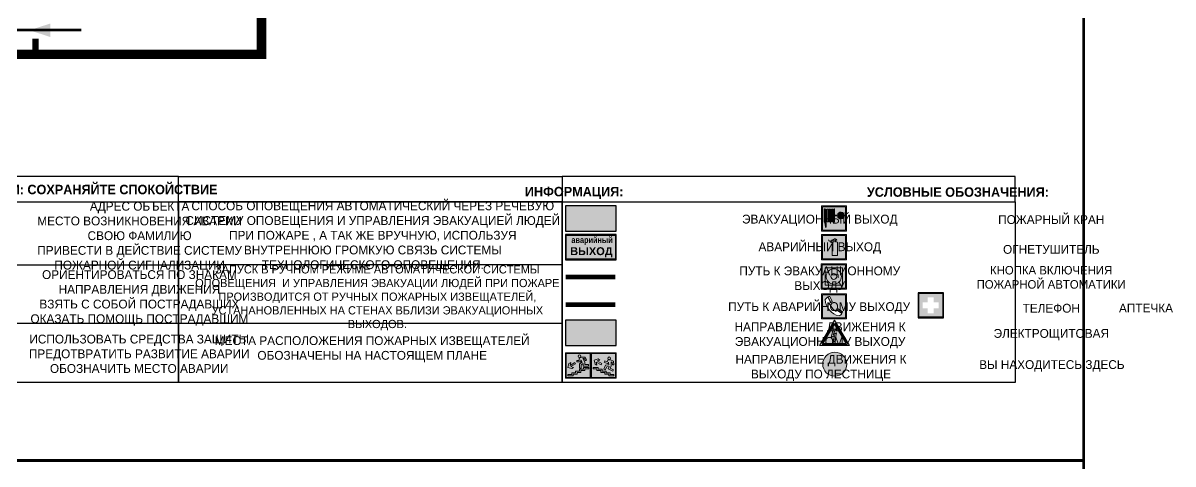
# Model space of a CAD drawing. Header units: millimetres. Extents: x 13810 to 67229, y 12374 to 21950.
# Drawn here: x 27882.8 to 28247.7, y 20267.8 to 20407.7 of the extents above; entities that cross this region are included whole.
import ezdxf

# ---------------------------------------------------------------- set-up
doc = ezdxf.new("R2010")
doc.units = ezdxf.units.MM
doc.linetypes.add('GOST2.303 4', pattern=[7, 5, -2, 0])
doc.layers.add('План_Штампы', color=7, linetype='Continuous')
doc.styles.add('обычный', font='arial.ttf')

# ---------------------------------------------------------------- blocks, each defined once
blk = doc.blocks.new('A$C3E6D3DDE')
at = {"lineweight": 5}
h = blk.add_hatch(color=40, dxfattribs=at)
h.paths.add_polyline_path([(24.1, 1.45), (16.46, -11.35), (31.74, -11.35)])
h.paths.add_polyline_path([(24.09, -0.46), (30.03, -10.41), (18.14, -10.41)], flags=16)
h.paths.add_polyline_path([(24.54, -3.08), (23.41, -6.02), (25.13, -5.01), (24.33, -8.5), (24.82, -8.27), (23.79, -9.86), (23.4, -8.04), (23.8, -8.43), (24.04, -6.29), (22.39, -7.25), (23.44, -3.08)], flags=0)
h = blk.add_hatch(color=256, dxfattribs=at)
h.paths.add_polyline_path([(24.37, 0.03, 0.567511), (23.82, 0.03), (17.59, -10.4, 0.582454), (17.86, -10.88), (30.32, -10.88, 0.582149), (30.6, -10.4)])
h.paths.add_polyline_path([(24.09, -0.46), (18.14, -10.41), (30.03, -10.41)], flags=16)
h.paths.add_polyline_path([(24.54, -3.08), (23.41, -6.02), (25.13, -5.01), (24.33, -8.5), (24.82, -8.27), (23.79, -9.86), (23.4, -8.04), (23.8, -8.43), (24.04, -6.29), (22.39, -7.25), (23.44, -3.08)], flags=0)
h = blk.add_hatch(color=40, dxfattribs=at)
h.paths.add_polyline_path([(24.09, -0.46), (18.14, -10.41), (30.03, -10.41)])
h.paths.add_polyline_path([(24.82, -8.27), (23.79, -9.86), (23.4, -8.04), (23.8, -8.43), (24.04, -6.29), (22.39, -7.25), (23.44, -3.08), (24.54, -3.08), (23.41, -6.02), (25.13, -5.01), (24.33, -8.5)], flags=16)
at = {"color": 40, "lineweight": 5}
for p, q in [((16.46, -11.35), (24.1, 1.45)), ((24.1, 1.45), (31.74, -11.35))]:
    blk.add_line(p, q, dxfattribs=at)
at = {"lineweight": 5}
for p, q in [((17.59, -10.4), (23.82, 0.03)), ((24.37, 0.03), (30.6, -10.4)), ((18.14, -10.41), (24.09, -0.46)), ((23.44, -3.08), (22.39, -7.25)), ((23.41, -6.02), (24.54, -3.08)), ((25.13, -5.01), (23.41, -6.02)), ((24.54, -3.08), (23.44, -3.08)), ((24.09, -0.46), (30.03, -10.41)), ((24.33, -8.5), (25.13, -5.01)), ((17.86, -10.88), (30.32, -10.88)), ((18.14, -10.41), (30.03, -10.41)), ((22.39, -7.25), (24.04, -6.29)), ((23.8, -8.43), (23.4, -8.04)), ((23.4, -8.04), (23.79, -9.86)), ((23.79, -9.86), (24.82, -8.27)), ((24.04, -6.29), (23.8, -8.43)), ((24.82, -8.27), (24.33, -8.5))]:
    blk.add_line(p, q, dxfattribs=at)
at = {"color": 50, "lineweight": 5}
blk.add_line((31.74, -11.35), (16.46, -11.35), dxfattribs=at)
blk = doc.blocks.new('A$C41C009D9')
at = {"true_color": 0xffffff}
blk.add_hatch(color=7, dxfattribs=at).paths.add_polyline_path([(0, 8), (-16, 8), (-16, 0), (0, 0)])
h = blk.add_hatch(color=126)
h.dxf.hatch_style = 1
h.paths.add_polyline_path([(-15.8, 7.8), (-15.8, 0.2), (-0.2, 0.2), (-0.2, 7.8)])
at = {"color": 126}
for points in [[(-16, 0), (0, 0), (0, 8), (-16, 8)], [(-16, 0), (0, 0), (0, 8), (-16, 8)], [(-15.8, 7.8), (-0.2, 7.8), (-0.2, 0.2), (-15.8, 0.2)]]:
    blk.add_lwpolyline(points, close=True, dxfattribs=at)
at = {"color": 7, "true_color": 0xffffff, "insert": (-15.8, 7.3), "char_height": 2.5, "width": 15.5999, "attachment_point": 1, "style": 'обычный'}
blk.add_mtext('\\pi1.6133;{\\fArial|b1|i0|c204|p34;\\H0.8x;\\W0.8;аварийный\\H1.25x;\\W1;\\P\\pi1.2327;ВЫХОД}', dxfattribs=at)
blk = doc.blocks.new('A$C32E8229D')
at = {"true_color": 0xffffff}
blk.add_hatch(color=7, dxfattribs=at).paths.add_polyline_path([(0, 0), (0, -8), (16, -8), (16, 0)])
h = blk.add_hatch(color=126)
h.paths.add_polyline_path([(0.2, -0.2), (15.8, -0.2), (15.8, -7.8), (0.2, -7.8)])
h.paths.add_polyline_path([(13.49, -2.05), (12.08, -2.05), (11.37, -2.63, 0.162397), (11.29, -2.84), (11.29, -3.63), (10.35, -3.63), (10.35, -4.05), (11.68, -4.05), (11.68, -3.48), (12.26, -4.28), (11.29, -5.1), (11.29, -6.78), (11.85, -6.78), (11.85, -5.44), (12.8, -4.64), (12.8, -5.94), (14.46, -5.94), (14.46, -5.39), (13.45, -5.39), (13.45, -3.97), (12.46, -2.59), (13.15, -2.59), (13.69, -3.34), (14.18, -3)], flags=16)
h.paths.add_polyline_path([(10.74, -1.82, 1), (11.8, -1.82, 1)], flags=16)
h.paths.add_polyline_path([(9.39, -3.59), (5.99, -3.59), (6.56, -3.03), (5.91, -3.03), (5.1, -3.83), (5.91, -4.64), (6.56, -4.64), (5.99, -4.09), (9.39, -4.09)], flags=16)
h.paths.add_polyline_path([(4.29, -1.08), (1.72, -1.08), (1.72, -6.6), (4.29, -6.6)], flags=16)
at = {"color": 126}
blk.add_lwpolyline([(16, -8), (0, -8), (0, 0), (16, 0)], close=True, dxfattribs=at)
blk = doc.blocks.new('A$C54414219')
at = {"true_color": 0xffffff}
h = blk.add_hatch(color=7, dxfattribs=at)
h.paths.add_polyline_path([(2.39, -9.45), (2.39, -18.3), (11.23, -18.3), (11.23, -9.45)], flags=0)
h.paths.add_polyline_path([(10.71, -13.87, -1), (2.92, -13.87, -1)], flags=0)
h.paths.add_polyline_path([(8.3, -13.87, -1), (5.33, -13.87, -1)], flags=0)
h.paths.add_polyline_path([(0.41, -7.47), (0.41, -20.27), (13.21, -20.27), (13.21, -7.47)])
h.paths.add_polyline_path([(0.92, -19.77), (12.71, -19.77), (12.71, -7.98), (0.92, -7.98)], flags=16)
h.paths.add_polyline_path([(11.23, -9.45), (11.23, -18.3), (2.39, -18.3), (2.39, -9.45)], flags=0)
at = {"lineweight": 5}
h = blk.add_hatch(color=242, dxfattribs=at)
h.paths.add_polyline_path([(12.71, -7.98), (0.92, -7.98), (0.92, -19.77), (12.71, -19.77)])
h.paths.add_polyline_path([(11.23, -18.3), (2.39, -18.3), (2.39, -9.45), (11.23, -9.45)], flags=16)
h.paths.add_polyline_path([(10.71, -13.87, -1), (2.92, -13.87, -1)], flags=0)
h.paths.add_polyline_path([(8.3, -13.87, -1), (5.33, -13.87, -1)], flags=0)
at = {"true_color": 0xffffff}
h = blk.add_hatch(color=7, dxfattribs=at)
h.paths.add_polyline_path([(2.39, -9.45), (2.39, -18.3), (11.23, -18.3), (11.23, -9.45)])
h.paths.add_polyline_path([(10.71, -13.87, -1), (2.92, -13.87, -1)], flags=16)
h.paths.add_polyline_path([(8.3, -13.87, -1), (5.33, -13.87, -1)], flags=0)
at = {"lineweight": 5}
h = blk.add_hatch(color=242, dxfattribs=at)
h.paths.add_polyline_path([(2.92, -13.87, 1), (10.71, -13.87, 1)])
h.paths.add_polyline_path([(8.3, -13.87, -1), (5.33, -13.87, -1)], flags=16)
at = {"color": 242, "lineweight": 5}
for p, q in [((0.41, -20.27), (0.41, -7.47)), ((0.41, -7.47), (13.21, -7.47)), ((0.41, -7.47), (13.21, -7.47)), ((13.21, -20.27), (13.21, -7.47)), ((0.41, -20.27), (13.21, -20.27))]:
    blk.add_line(p, q, dxfattribs=at)
for points in [[(0.92, -7.98), (12.71, -7.98), (12.71, -19.77), (0.92, -19.77)], [(2.39, -9.45), (11.23, -9.45), (11.23, -18.3), (2.39, -18.3)]]:
    blk.add_lwpolyline(points, close=True, dxfattribs=at)
for radius in [3.89, 1.49]:
    blk.add_circle((6.81, -13.87), radius, dxfattribs=at)
blk = doc.blocks.new('A$C456E1F9C')
at = {"lineweight": 5}
h = blk.add_hatch(color=242, dxfattribs=at)
h.paths.add_polyline_path([(0.51, -1.47), (0.51, -13.26), (12.29, -13.26), (12.29, -1.47)])
h.paths.add_polyline_path([(5.42, -4.95, -0.254479), (4.78, -5.4), (3.52, -2.53, -0.209735), (4.23, -2.4)], flags=16)
h.paths.add_polyline_path([(8.53, -8.6), (10.87, -10.17), (10.54, -10.76), (8.03, -9.13, -0.192251)], flags=16)
h.paths.add_polyline_path([(4.61, -5.49, 0.005518), (3.87, -5.72, 0.128647), (7.49, -10.01, 0.00809), (7.83, -9.33), (10.47, -10.97, -0.16736), (8.99, -12.25, -0.327862), (1.95, -3.95, -0.166952), (3.36, -2.62)], flags=16)
at = {"color": 242, "lineweight": 5}
for p, q in [((0, -13.77), (0, -0.97)), ((12.8, -0.97), (0, -0.97)), ((4.61, -5.49), (3.36, -2.62)), ((3.52, -2.53), (4.78, -5.4)), ((4.23, -2.4), (5.42, -4.95)), ((12.8, -13.77), (12.8, -0.97)), ((7.83, -9.33), (10.47, -10.97)), ((8.03, -9.13), (10.54, -10.76)), ((10.81, -10.12), (8.53, -8.6)), ((10.54, -10.76), (10.8, -10.3)), ((10.8, -10.3), (10.81, -10.12)), ((0, -13.77), (12.8, -13.77))]:
    blk.add_line(p, q, dxfattribs=at)
blk.add_lwpolyline([(0.51, -1.47), (12.29, -1.47), (12.29, -13.26), (0.51, -13.26)], close=True, dxfattribs=at)
for centre, radius, start, end in [((4.59, -5.34), 2.99, 114.28453, 152.19739), ((11.12, -3.31), 9.19, 183.99153, 256.60086), ((4.02, -3.27), 0.891, 76.32839, 123.70924), ((14.98, -39.1), 35.17, 107.14873, 108.41345), ((13.86, -0.94), 11.08, 205.55365, 234.87622), ((4.68, -4.59), 0.824, 276.9621, 334.07228), ((-13.31, 0.8), 23.44, 332.54871, 334.40268), ((8.94, -9.5), 0.989, 114.40924, 157.93883), ((7.87, -9.46), 3, 291.92908, 329.9329)]:
    blk.add_arc(centre, radius, start, end, dxfattribs=at)
blk = doc.blocks.new('A$C18900ED3')
h = blk.add_hatch(color=126)
h.paths.add_polyline_path([(-0.18, -0.18), (-7.02, -0.18), (-7.02, -7.02), (-0.18, -7.02)])
h.paths.add_polyline_path([(-5.89, -4.46), (-5.89, -2.77), (-4.46, -2.77), (-4.46, -1.31), (-2.77, -1.31), (-2.77, -2.77), (-1.33, -2.77), (-1.33, -4.46), (-2.77, -4.46), (-2.77, -5.89), (-4.46, -5.89), (-4.46, -4.46)], flags=16)
at = {"color": 126}
for p, q in [((-7.2, 0), (-7.2, -7.2)), ((0, 0), (-7.2, 0)), ((0, -7.2), (0, 0)), ((-7.02, -7.02), (-7.02, -0.18)), ((-7.02, -0.18), (-0.18, -0.18)), ((-0.18, -0.18), (-0.18, -7.02)), ((-7.2, -7.2), (0, -7.2)), ((-0.18, -7.02), (-7.02, -7.02))]:
    blk.add_line(p, q, dxfattribs=at)
blk = doc.blocks.new('A$C7B4425F7')
at = {"true_color": 0xffffff}
blk.add_hatch(color=7, dxfattribs=at).paths.add_polyline_path([(0, 0), (-16, 0), (-16, -8), (0, -8)])
h = blk.add_hatch(color=126)
h.paths.add_polyline_path([(-0.2, -0.2), (-15.8, -0.2), (-15.8, -7.8), (-0.2, -7.8)])
h.paths.add_polyline_path([(-11.76, -2.03), (-11.76, -3.66), (-11.17, -3.66, -0.568275), (-11.17, -6.18), (-12.58, -6.18), (-12.58, -2.03)], flags=16)
h.paths.add_polyline_path([(-13.33, -4.12, -0.495768), (-13.59, -6.18), (-15.03, -6.18), (-15.03, -2.03), (-13.59, -2.03, -0.487973)], flags=16)
h.paths.add_polyline_path([(-10.25, -2.03), (-9.48, -2.03), (-9.48, -6.18), (-10.25, -6.18)], flags=16)
h.paths.add_polyline_path([(-13.84, -3.69), (-14.24, -3.69), (-14.24, -3.03), (-13.9, -3.03, -0.692621)], flags=0)
h.paths.add_polyline_path([(-9.15, -2.03), (-8.4, -2.03), (-8.04, -3.07), (-7.68, -2.03), (-6.93, -2.03), (-7.64, -4.1), (-6.93, -6.18), (-7.68, -6.18), (-8.04, -5.14), (-8.4, -6.18), (-9.15, -6.18), (-8.44, -4.1)], flags=16)
h.paths.add_polyline_path([(-11.76, -4.46), (-11.42, -4.46, -0.692621), (-11.36, -5.12), (-11.76, -5.12)], flags=0)
h.paths.add_polyline_path([(-13.9, -5.2), (-14.24, -5.2), (-14.24, -4.55), (-13.84, -4.55, -0.708038)], flags=0)
edge = h.paths.add_edge_path(flags=16)
edge.add_ellipse((-5.51, -4.08), major_axis=(0, 2.05), ratio=0.586184, start_angle=0, end_angle=360)
edge = h.paths.add_edge_path(flags=0)
edge.add_ellipse((-5.51, -4.08), major_axis=(0, 1.14), ratio=0.454828, start_angle=0, end_angle=360)
h.paths.add_polyline_path([(-4.13, -4.96, 0.377264), (-3.48, -4.52, 0.0555), (-3.16, -2.03), (-1.66, -2.03), (-1.66, -4.96), (-0.96, -4.96), (-0.96, -7.01), (-1.75, -7.01), (-1.75, -6.18), (-3.3, -6.18), (-3.3, -7.02), (-4.13, -7.02)], flags=16)
h.paths.add_polyline_path([(-2.73, -2.91), (-2.28, -2.91), (-2.28, -4.96), (-3.05, -4.96, 0.079136)], flags=0)
at = {"color": 126}
blk.add_lwpolyline([(-16, -8), (0, -8), (0, 0), (-16, 0)], close=True, dxfattribs=at)
blk = doc.blocks.new('A$C37112FD5')
at = {"true_color": 0xf5f5ff}
h = blk.add_hatch(color=7, dxfattribs=at)
h.dxf.hatch_style = 1
h.paths.add_polyline_path([(12.8, -7.4), (0, -7.4), (0, -20.2), (12.8, -20.2)])
h.paths.add_polyline_path([(12.29, -7.91), (12.29, -19.69), (0.51, -19.69), (0.51, -7.91)], flags=16)
h.paths.add_polyline_path([(4.98, -9.04, -0.42597), (5.17, -9.22), (5.17, -12.25), (5.17, -15.29, -0.432244), (4.98, -15.47), (4.83, -15.47, -0.42597), (4.64, -15.29), (4.64, -12.25), (4.64, -9.22, -0.432244), (4.83, -9.04)], flags=0)
h.paths.add_polyline_path([(4.28, -9.22), (4.28, -12.25), (4.28, -15.29, -0.432244), (4.09, -15.47), (3.94, -15.47, -0.42597), (3.75, -15.29), (3.75, -12.25), (3.75, -9.22, -0.432244), (3.94, -9.04), (4.09, -9.04, -0.42597)], flags=0)
h.paths.add_polyline_path([(5.72, -9.04), (5.87, -9.04, -0.42597), (6.06, -9.22), (6.06, -12.25), (6.06, -15.29, -0.432244), (5.87, -15.47), (5.72, -15.47, -0.42597), (5.53, -15.29), (5.53, -12.25), (5.53, -9.22, -0.432244)], flags=0)
h.paths.add_polyline_path([(6.42, -8.9), (6.5, -8.9, -0.42597), (6.69, -9.08), (6.69, -12.03), (8.21, -12.03, -15.824349), (8.21, -12.47), (6.69, -12.47), (6.69, -15.42, -0.432244), (6.5, -15.6), (6.42, -15.6)], flags=0)
h.paths.add_polyline_path([(3.39, -9.22), (3.39, -12.25), (3.39, -15.29, -0.432244), (3.2, -15.47), (3.05, -15.47, -0.42597), (2.85, -15.29), (2.85, -12.25), (2.85, -9.22, -0.432244), (3.05, -9.04), (3.2, -9.04, -0.42597)], flags=0)
h.paths.add_polyline_path([(2.5, -9.22), (2.5, -16.71), (1.96, -16.71), (1.96, -9.22, -0.432244), (2.15, -9.04), (2.31, -9.04, -0.42597)], flags=0)
h.paths.add_polyline_path([(1.61, -8.9), (1.61, -15.6), (1.57, -15.6, -0.42597), (1.37, -15.42), (1.37, -12.03), (1.37, -9.09, -0.432244), (1.57, -8.9)], flags=0)
h.paths.add_polyline_path([(9.76, -10.81), (9.76, -12.03), (8.49, -12.03, -0.336371)], flags=0)
h.paths.add_polyline_path([(8.49, -12.47), (9.76, -12.47), (9.76, -13.7, -0.336371)], flags=0)
h.paths.add_polyline_path([(10.11, -10.81, -0.336371), (11.38, -12.03), (10.11, -12.03)], flags=0)
h.paths.add_polyline_path([(10.11, -12.47), (11.38, -12.47, -0.336371), (10.11, -13.7)], flags=0)
h.paths.add_polyline_path([(2.5, -16.84), (2.5, -17.05), (1.97, -17.05), (1.97, -16.84)], flags=0)
h.paths.add_polyline_path([(2.5, -17.24, -0.033778), (2.24, -18.6, -0.033778), (1.97, -17.24)], flags=0)
h = blk.add_hatch(color=242)
h.dxf.hatch_style = 1
h.paths.add_polyline_path([(12.29, -7.91), (0.51, -7.91), (0.51, -19.69), (12.29, -19.69)])
h.paths.add_polyline_path([(6.42, -15.6), (6.42, -8.9), (6.5, -8.9, -0.42597), (6.69, -9.08), (6.69, -12.03), (8.21, -12.03, -15.824349), (8.21, -12.47), (6.69, -12.47), (6.69, -15.42, -0.432244), (6.5, -15.6)], flags=16)
h.paths.add_polyline_path([(5.87, -15.47), (5.72, -15.47, -0.42597), (5.53, -15.29), (5.53, -12.25), (5.53, -9.22, -0.432244), (5.72, -9.04), (5.87, -9.04, -0.42597), (6.06, -9.22), (6.06, -12.25), (6.06, -15.29, -0.432244)], flags=16)
h.paths.add_polyline_path([(4.98, -15.47), (4.83, -15.47, -0.42597), (4.64, -15.29), (4.64, -12.25), (4.64, -9.22, -0.432244), (4.83, -9.04), (4.98, -9.04, -0.42597), (5.17, -9.22), (5.17, -12.25), (5.17, -15.29, -0.432244)], flags=16)
h.paths.add_polyline_path([(4.09, -15.47), (3.94, -15.47, -0.42597), (3.75, -15.29), (3.75, -12.25), (3.75, -9.22, -0.432244), (3.94, -9.04), (4.09, -9.04, -0.42597), (4.28, -9.22), (4.28, -12.25), (4.28, -15.29, -0.432244)], flags=16)
h.paths.add_polyline_path([(3.2, -15.47), (3.05, -15.47, -0.42597), (2.85, -15.29), (2.85, -12.25), (2.85, -9.22, -0.432244), (3.05, -9.04), (3.2, -9.04, -0.42597), (3.39, -9.22), (3.39, -12.25), (3.39, -15.29, -0.432244)], flags=16)
h.paths.add_polyline_path([(2.5, -17.05), (1.97, -17.05), (1.97, -16.84), (2.5, -16.84)], flags=16)
h.paths.add_polyline_path([(2.5, -17.24, -0.033778), (2.24, -18.6, -0.033778), (1.97, -17.24)], flags=16)
h.paths.add_polyline_path([(2.5, -16.71), (1.96, -16.71), (1.96, -9.22, -0.432244), (2.15, -9.04), (2.31, -9.04, -0.42597), (2.5, -9.22)], flags=16)
h.paths.add_polyline_path([(1.61, -15.6), (1.57, -15.6, -0.42597), (1.37, -15.42), (1.37, -12.03), (1.37, -9.09, -0.432244), (1.57, -8.9), (1.61, -8.9)], flags=16)
h.paths.add_polyline_path([(8.49, -12.47), (9.76, -12.47), (9.76, -13.7, -0.336371)], flags=0)
h.paths.add_polyline_path([(10.11, -13.7), (10.11, -12.47), (11.38, -12.47, -0.336371)], flags=0)
h.paths.add_polyline_path([(8.49, -12.03, -0.336371), (9.76, -10.81), (9.76, -12.03)], flags=0)
h.paths.add_polyline_path([(10.11, -12.03), (10.11, -10.81, -0.336371), (11.38, -12.03)], flags=0)
h = blk.add_hatch(color=7, dxfattribs=at)
h.dxf.hatch_style = 1
h.paths.add_polyline_path([(1.61, -8.9), (1.57, -8.9, 0.432244), (1.37, -9.09), (1.37, -12.03), (1.37, -15.42, 0.42597), (1.57, -15.6), (1.61, -15.6)])
h.paths.add_polyline_path([(2.5, -9.22, 0.42597), (2.31, -9.04), (2.15, -9.04, 0.432244), (1.96, -9.22), (1.96, -16.71), (2.5, -16.71)])
h.paths.add_polyline_path([(2.5, -16.84), (1.97, -16.84), (1.97, -17.05), (2.5, -17.05)])
h.paths.add_polyline_path([(2.5, -17.24), (1.97, -17.24, 0.033778), (2.24, -18.6, 0.033778)])
h.paths.add_polyline_path([(3.39, -12.25), (3.39, -9.22, 0.42597), (3.2, -9.04), (3.05, -9.04, 0.432244), (2.85, -9.22), (2.85, -12.25), (2.85, -15.29, 0.42597), (3.05, -15.47), (3.2, -15.47, 0.432244), (3.39, -15.29)])
h.paths.add_polyline_path([(4.28, -12.25), (4.28, -9.22, 0.42597), (4.09, -9.04), (3.94, -9.04, 0.432244), (3.75, -9.22), (3.75, -12.25), (3.75, -15.29, 0.42597), (3.94, -15.47), (4.09, -15.47, 0.432244), (4.28, -15.29)])
h.paths.add_polyline_path([(5.17, -12.25), (5.17, -9.22, 0.42597), (4.98, -9.04), (4.83, -9.04, 0.432244), (4.64, -9.22), (4.64, -12.25), (4.64, -15.29, 0.42597), (4.83, -15.47), (4.98, -15.47, 0.432244), (5.17, -15.29)])
h.paths.add_polyline_path([(6.06, -12.25), (6.06, -9.22, 0.42597), (5.87, -9.04), (5.72, -9.04, 0.432244), (5.53, -9.22), (5.53, -12.25), (5.53, -15.29, 0.42597), (5.72, -15.47), (5.87, -15.47, 0.432244), (6.06, -15.29)])
h.paths.add_polyline_path([(6.69, -12.47), (8.21, -12.47, 15.824349), (8.21, -12.03), (6.69, -12.03), (6.69, -9.08, 0.42597), (6.5, -8.9), (6.42, -8.9), (6.42, -15.6), (6.5, -15.6, 0.432244), (6.69, -15.42)])
h.paths.add_polyline_path([(8.49, -12.47), (9.76, -12.47), (9.76, -13.7, -0.336371)], flags=16)
h.paths.add_polyline_path([(8.49, -12.03, -0.336371), (9.76, -10.81), (9.76, -12.03)], flags=16)
h.paths.add_polyline_path([(10.11, -12.47), (11.38, -12.47, -0.336371), (10.11, -13.7)], flags=16)
h.paths.add_polyline_path([(10.11, -12.03), (10.11, -10.81, -0.336371), (11.38, -12.03)], flags=16)
h = blk.add_hatch(color=242)
h.dxf.hatch_style = 1
h.paths.add_polyline_path([(9.76, -10.81, 0.336371), (8.49, -12.03), (9.76, -12.03)])
h.paths.add_polyline_path([(10.11, -10.81), (10.11, -12.03), (11.38, -12.03, 0.336371)])
h.paths.add_polyline_path([(11.38, -12.47), (10.11, -12.47), (10.11, -13.7, 0.336371)])
h.paths.add_polyline_path([(9.76, -12.47), (8.49, -12.47, 0.336371), (9.76, -13.7)])
at = {"color": 242, "lineweight": 5}
for p, q in [((0, -20.2), (0, -7.4)), ((0, -7.4), (12.8, -7.4)), ((1.37, -12.03), (1.37, -9.08)), ((1.57, -8.9), (1.61, -8.9)), ((1.61, -8.9), (1.61, -15.6)), ((1.96, -16.71), (1.96, -9.22)), ((2.15, -9.04), (2.31, -9.04)), ((2.5, -16.71), (2.5, -9.22)), ((2.85, -12.25), (2.85, -9.22)), ((3.05, -9.04), (3.2, -9.04)), ((3.39, -12.25), (3.39, -9.22)), ((3.75, -12.25), (3.75, -9.22)), ((3.94, -9.04), (4.09, -9.04)), ((4.28, -12.25), (4.28, -9.22)), ((4.64, -12.25), (4.64, -9.22)), ((4.83, -9.04), (4.98, -9.04)), ((5.17, -12.25), (5.17, -9.22)), ((5.53, -12.25), (5.53, -9.22)), ((5.72, -9.04), (5.87, -9.04)), ((6.06, -12.25), (6.06, -9.22)), ((6.42, -8.9), (6.42, -15.6)), ((6.5, -8.9), (6.42, -8.9)), ((6.69, -12.03), (6.69, -9.08)), ((9.76, -10.81), (9.76, -12.03)), ((10.11, -10.81), (10.11, -12.03)), ((12.8, -20.2), (12.8, -7.4)), ((1.37, -12.03), (1.37, -15.42)), ((1.57, -15.6), (1.61, -15.6)), ((1.96, -16.71), (2.5, -16.71)), ((1.97, -16.84), (2.5, -16.84)), ((1.97, -17.05), (1.97, -16.84)), ((2.5, -17.05), (1.97, -17.05)), ((1.97, -17.24), (2.5, -17.24)), ((2.5, -16.84), (2.5, -17.05)), ((2.85, -12.25), (2.85, -15.29)), ((3.05, -15.47), (3.2, -15.47)), ((3.39, -12.25), (3.39, -15.29)), ((3.75, -12.25), (3.75, -15.29)), ((3.94, -15.47), (4.09, -15.47)), ((4.28, -12.25), (4.28, -15.29)), ((4.64, -12.25), (4.64, -15.29)), ((4.83, -15.47), (4.98, -15.47)), ((5.17, -12.25), (5.17, -15.29)), ((5.53, -12.25), (5.53, -15.29)), ((5.72, -15.47), (5.87, -15.47)), ((6.06, -12.25), (6.06, -15.29)), ((6.42, -15.6), (6.5, -15.6)), ((8.21, -12.03), (6.69, -12.03)), ((8.21, -12.47), (6.69, -12.47)), ((6.69, -12.47), (6.69, -15.42)), ((9.76, -12.03), (8.49, -12.03)), ((9.76, -12.47), (8.49, -12.47)), ((9.76, -12.47), (9.76, -13.7)), ((11.38, -12.03), (10.11, -12.03)), ((11.38, -12.47), (10.11, -12.47)), ((10.11, -12.47), (10.11, -13.7)), ((0, -20.2), (12.8, -20.2))]:
    blk.add_line(p, q, dxfattribs=at)
blk.add_lwpolyline([(0.51, -7.91), (12.29, -7.91), (12.29, -19.69), (0.51, -19.69)], close=True, dxfattribs=at)
for centre, radius, start, end in [((1.56, -9.09), 0.182, 87.10267, 180.60715), ((2.15, -9.22), 0.182, 87.10267, 180.60715), ((2.32, -9.22), 0.182, 359.39285, 92.89733), ((3.04, -9.22), 0.182, 87.10267, 180.60715), ((3.21, -9.22), 0.182, 359.39285, 92.89733), ((3.93, -9.22), 0.182, 87.10267, 180.60715), ((4.1, -9.22), 0.182, 359.39285, 92.89733), ((4.82, -9.22), 0.182, 87.10267, 180.60715), ((4.99, -9.22), 0.182, 359.39285, 92.89733), ((5.71, -9.22), 0.182, 87.10267, 180.60715), ((5.88, -9.22), 0.182, 359.39285, 92.89733), ((6.51, -9.09), 0.182, 359.39285, 92.89733), ((9.93, -12.25), 1.74, 187.23185, 172.76815), ((9.93, -12.25), 1.46, 96.99266, 171.35851), ((9.93, -12.25), 1.46, 8.64149, 83.00734), ((1.56, -15.42), 0.182, 179.39285, 272.89733), ((12.17, -15.98), 10.27, 187.04098, 194.7793), ((-7.7, -15.98), 10.27, 345.2207, 352.95902), ((3.04, -15.29), 0.182, 179.39285, 272.89733), ((3.21, -15.29), 0.182, 267.10267, 0.60715), ((3.93, -15.29), 0.182, 179.39285, 272.89733), ((4.1, -15.29), 0.182, 267.10267, 0.60715), ((4.82, -15.29), 0.182, 179.39285, 272.89733), ((4.99, -15.29), 0.182, 267.10267, 0.60715), ((5.71, -15.29), 0.182, 179.39285, 272.89733), ((5.88, -15.29), 0.182, 267.10267, 0.60715), ((6.51, -15.42), 0.182, 267.10267, 0.60715), ((9.93, -12.25), 1.46, 188.64149, 263.00734), ((9.93, -12.25), 1.46, 276.99266, 351.35851)]:
    blk.add_arc(centre, radius, start, end, dxfattribs=at)
blk = doc.blocks.new('A$C3AD82952')
at = {"true_color": 0xf5f5ff}
h = blk.add_hatch(color=7, dxfattribs=at)
h.dxf.hatch_style = 1
h.paths.add_polyline_path([(8.21, 8.73, 0.414214), (7.89, 9.05), (7.22, 9.05), (7.22, 9.92), (7.59, 9.92, 1), (7.57, 10.36), (7.22, 10.36), (7.22, 10.6), (6.43, 10.6), (6.43, 10.36), (6.01, 10.36), (4.74, 9.59), (4.74, 8.69), (4.98, 8.73), (4.98, 9.26), (6.12, 9.91), (6.43, 9.91), (6.43, 9.05), (5.76, 9.05, 0.414214), (5.44, 8.73), (5.44, 2.2), (8.21, 2.2)], flags=0)
h.paths.add_polyline_path([(12.8, 12.8), (0, 12.8), (0, 0), (12.8, 0)])
h.paths.add_polyline_path([(0.51, 12.29), (12.29, 12.29), (12.29, 0.51), (0.51, 0.51)], flags=16)
h.paths.add_polyline_path([(4.74, 9.59), (6.01, 10.36), (6.43, 10.36), (6.43, 10.6), (7.22, 10.6), (7.22, 10.36), (7.59, 10.36, -0.94586), (7.59, 9.92), (7.22, 9.92), (7.22, 9.05), (7.89, 9.05, -0.414214), (8.21, 8.73), (8.21, 2.2), (5.44, 2.2), (5.44, 8.73, -0.414214), (5.76, 9.05), (6.43, 9.05), (6.43, 9.91), (6.12, 9.91), (4.98, 9.26), (4.98, 8.73), (4.74, 8.69)], flags=0)
h = blk.add_hatch(color=242)
h.dxf.hatch_style = 1
h.paths.add_polyline_path([(12.29, 12.29), (0.51, 12.29), (0.51, 0.51), (12.29, 0.51)])
h.paths.add_polyline_path([(4.74, 8.69), (4.74, 9.59), (6.01, 10.36), (6.43, 10.36), (6.43, 10.6), (7.22, 10.6), (7.22, 10.36), (7.59, 10.36, -0.94586), (7.59, 9.92), (7.22, 9.92), (7.22, 9.05), (7.89, 9.05, -0.414214), (8.21, 8.73), (8.21, 2.2), (5.44, 2.2), (5.44, 8.73, -0.414214), (5.76, 9.05), (6.43, 9.05), (6.43, 9.91), (6.12, 9.91), (4.98, 9.26), (4.98, 8.73)], flags=16)
h = blk.add_hatch(color=7, dxfattribs=at)
h.dxf.hatch_style = 1
h.paths.add_polyline_path([(8.21, 8.73, 0.414214), (7.89, 9.05), (7.22, 9.05), (7.22, 9.92), (7.59, 9.92, 1), (7.57, 10.36), (7.22, 10.36), (7.22, 10.6), (6.43, 10.6), (6.43, 10.36), (6.01, 10.36), (4.74, 9.59), (4.74, 8.69), (4.98, 8.73), (4.98, 9.26), (6.12, 9.91), (6.43, 9.91), (6.43, 9.05), (5.76, 9.05, 0.414214), (5.44, 8.73), (5.44, 2.2), (8.21, 2.2)])
at = {"color": 242, "lineweight": 5}
for p, q in [((0, 0), (0, 12.8)), ((0, 12.8), (12.8, 12.8)), ((12.8, 0), (12.8, 12.8)), ((6.01, 10.36), (4.74, 9.59)), ((4.74, 9.59), (4.74, 8.69)), ((4.74, 8.69), (4.98, 8.73)), ((4.98, 9.26), (6.12, 9.91)), ((4.98, 8.73), (4.98, 9.26)), ((5.44, 2.2), (5.44, 8.73)), ((5.76, 9.05), (6.43, 9.05)), ((6.01, 10.36), (6.43, 10.36)), ((6.12, 9.91), (6.43, 9.91)), ((7.22, 10.6), (6.43, 10.6)), ((6.43, 10.6), (6.43, 10.36)), ((6.43, 9.91), (6.43, 9.05)), ((7.22, 10.36), (7.22, 10.6)), ((7.59, 10.36), (7.22, 10.36)), ((7.22, 9.05), (7.22, 9.92)), ((7.59, 9.92), (7.22, 9.92)), ((7.89, 9.05), (7.22, 9.05)), ((8.21, 2.2), (8.21, 8.73)), ((0, 0), (12.8, 0)), ((5.44, 2.2), (8.21, 2.2))]:
    blk.add_line(p, q, dxfattribs=at)
blk.add_lwpolyline([(0.51, 12.29), (12.29, 12.29), (12.29, 0.51), (0.51, 0.51)], close=True, dxfattribs=at)
for centre, radius, start, end in [((5.76, 8.73), 0.32, 90, 180), ((7.58, 10.14), 0.223, 273.18746, 86.81254), ((7.89, 8.73), 0.32, 0, 90)]:
    blk.add_arc(centre, radius, start, end, dxfattribs=at)
blk = doc.blocks.new('A$C7B8C2D5B')
at = {"lineweight": 0}
h = blk.add_hatch(color=5, dxfattribs=at)
h.dxf.hatch_style = 1
h.paths.add_polyline_path([(1.4, -3.02, 1), (-2.11, -3.02, 1)])
at = {"color": 5, "lineweight": 0}
blk.add_circle((-0.36, -3.02), 1.75, dxfattribs=at)
blk = doc.blocks.new('вниз 3')
at = {"lineweight": 0, "true_color": 0xffffff}
h = blk.add_hatch(color=7, dxfattribs=at)
h.dxf.hatch_style = 1
h.paths.add_polyline_path([(40997.5, -4475.69), (40997.25, -4475.28), (40995.76, -4476.15), (40995.97, -4475.23), (40995.39, -4475.56), (40995.05, -4476.83), (40996.33, -4477.17), (40996.91, -4476.83), (40996, -4476.55)], flags=0)
h.paths.add_polyline_path([(40999.81, -4473.95), (41000.22, -4473.95), (41000.64, -4474.67), (41001.03, -4474.43), (41000.46, -4473.49), (41000.42, -4473.49), (40999.43, -4473.49), (40998.68, -4473.92), (40998.68, -4474.57), (40997.88, -4474.57), (40997.88, -4475), (40999.14, -4475), (40999.14, -4474.43), (40999.14, -4474.38), (40999.59, -4475.15), (40998.72, -4475.67), (40998.72, -4477.06), (40999.24, -4477.06), (40999.24, -4475.96), (40999.95, -4475.56), (40999.95, -4476.43), (41001.61, -4476.43), (41001.61, -4475.88), (41000.47, -4475.88), (41000.47, -4475.12)], flags=0)
h.paths.add_polyline_path([(40999.2, -4473.24, 1), (40998.35, -4473.24, 1)], flags=0)
h.paths.add_polyline_path([(41000.46, -4477.26), (41001.69, -4477.26), (41001.69, -4476.84), (41000.03, -4476.84), (41000.03, -4477.39), (40998.78, -4477.39), (40998.78, -4477.95), (40997.53, -4477.95), (40997.53, -4478.5), (40996.29, -4478.5), (40996.29, -4479.06), (40995.05, -4479.06), (40995.05, -4479.48), (40995.29, -4479.48), (40996.72, -4479.48), (40996.72, -4478.92), (40997.97, -4478.92), (40997.97, -4478.36), (40999.2, -4478.36), (40999.2, -4477.81), (41000.46, -4477.81)], flags=0)
h.paths.add_polyline_path([(41002.37, -4472.17), (40994.37, -4472.17), (40994.37, -4480.17), (41002.37, -4480.17)])
h.paths.add_polyline_path([(41002.16, -4479.96), (40994.57, -4479.96), (40994.57, -4472.37), (41002.16, -4472.37)], flags=16)
h.paths.add_polyline_path([(41001.61, -4475.88), (41001.61, -4476.43), (40999.95, -4476.43), (40999.95, -4475.56), (40999.24, -4475.96), (40999.24, -4477.06), (40998.72, -4477.06), (40998.72, -4475.67), (40999.59, -4475.15), (40999.14, -4474.38), (40999.14, -4474.43), (40999.14, -4475), (40997.88, -4475), (40997.88, -4474.57), (40998.68, -4474.57), (40998.68, -4473.92), (40999.43, -4473.49), (41000.42, -4473.49), (41000.46, -4473.49), (41001.03, -4474.43), (41000.64, -4474.67), (41000.22, -4473.95), (40999.81, -4473.95), (41000.47, -4475.12), (41000.47, -4475.88)], flags=0)
h.paths.add_polyline_path([(41001.69, -4476.84), (41001.69, -4477.26), (41000.46, -4477.26), (41000.46, -4477.81), (40999.2, -4477.81), (40999.2, -4478.36), (40997.97, -4478.36), (40997.97, -4478.92), (40996.72, -4478.92), (40996.72, -4479.48), (40995.05, -4479.48), (40995.05, -4479.06), (40996.29, -4479.06), (40996.29, -4478.5), (40997.53, -4478.5), (40997.53, -4477.95), (40998.78, -4477.95), (40998.78, -4477.39), (41000.03, -4477.39), (41000.03, -4476.84)], flags=0)
h.paths.add_polyline_path([(40998.35, -4473.24, -1), (40999.2, -4473.24, -1)], flags=0)
h.paths.add_polyline_path([(40997.5, -4475.69), (40996, -4476.55), (40996.91, -4476.83), (40996.33, -4477.17), (40995.05, -4476.83), (40995.39, -4475.56), (40995.97, -4475.23), (40995.76, -4476.15), (40997.25, -4475.28)], flags=0)
at = {"lineweight": 0}
h = blk.add_hatch(color=126, dxfattribs=at)
h.dxf.hatch_style = 1
h.paths.add_polyline_path([(41002.16, -4472.37), (40994.57, -4472.37), (40994.57, -4479.96), (41002.16, -4479.96)])
h.paths.add_polyline_path([(40995.97, -4475.23), (40995.76, -4476.15), (40997.25, -4475.28), (40997.5, -4475.69), (40996, -4476.55), (40996.91, -4476.83), (40996.33, -4477.17), (40995.05, -4476.83), (40995.39, -4475.56)], flags=16)
h.paths.add_polyline_path([(40997.88, -4474.57), (40998.68, -4474.57), (40998.68, -4473.92), (40999.43, -4473.49), (41000.42, -4473.49), (41000.46, -4473.49), (41001.03, -4474.43), (41000.64, -4474.67), (41000.22, -4473.95), (40999.81, -4473.95), (41000.47, -4475.12), (41000.47, -4475.88), (41001.61, -4475.88), (41001.61, -4476.43), (40999.95, -4476.43), (40999.95, -4475.56), (40999.24, -4475.96), (40999.24, -4477.06), (40998.72, -4477.06), (40998.72, -4475.67), (40999.59, -4475.15), (40999.14, -4474.38), (40999.14, -4474.43), (40999.14, -4475), (40997.88, -4475)], flags=16)
h.paths.add_polyline_path([(40998.35, -4473.24, -1), (40999.2, -4473.24, -1)], flags=16)
h.paths.add_polyline_path([(40997.53, -4477.95), (40998.78, -4477.95), (40998.78, -4477.39), (41000.03, -4477.39), (41000.03, -4476.84), (41001.69, -4476.84), (41001.69, -4477.26), (41000.46, -4477.26), (41000.46, -4477.81), (40999.2, -4477.81), (40999.2, -4478.36), (40997.97, -4478.36), (40997.97, -4478.92), (40996.72, -4478.92), (40996.72, -4479.48), (40995.05, -4479.48), (40995.05, -4479.06), (40996.29, -4479.06), (40996.29, -4478.5), (40997.53, -4478.5)], flags=16)
at = {"lineweight": 0, "true_color": 0xffffff}
h = blk.add_hatch(color=7, dxfattribs=at)
h.dxf.hatch_style = 1
h.paths.add_polyline_path([(40999.2, -4473.24, 1), (40998.35, -4473.24, 1)])
h.paths.add_polyline_path([(40999.81, -4473.95), (41000.22, -4473.95), (41000.64, -4474.67), (41001.03, -4474.43), (41000.46, -4473.49), (41000.42, -4473.49), (40999.43, -4473.49), (40998.68, -4473.92), (40998.68, -4474.57), (40997.88, -4474.57), (40997.88, -4475), (40999.14, -4475), (40999.14, -4474.43), (40999.14, -4474.38), (40999.59, -4475.15), (40998.72, -4475.67), (40998.72, -4477.06), (40999.24, -4477.06), (40999.24, -4475.96), (40999.95, -4475.56), (40999.95, -4476.43), (41001.61, -4476.43), (41001.61, -4475.88), (41000.47, -4475.88), (41000.47, -4475.12)])
h.paths.add_polyline_path([(40999.2, -4477.81), (41000.46, -4477.81), (41000.46, -4477.26), (41001.69, -4477.26), (41001.69, -4476.84), (41000.03, -4476.84), (41000.03, -4477.39), (40998.78, -4477.39), (40998.78, -4477.95), (40997.53, -4477.95), (40997.53, -4478.5), (40996.29, -4478.5), (40996.29, -4479.06), (40995.05, -4479.06), (40995.05, -4479.48), (40995.29, -4479.48), (40996.72, -4479.48), (40996.72, -4478.92), (40997.97, -4478.92), (40997.97, -4478.36), (40999.2, -4478.36)])
h.paths.add_polyline_path([(40997.5, -4475.69), (40997.25, -4475.28), (40995.76, -4476.15), (40995.97, -4475.23), (40995.39, -4475.56), (40995.05, -4476.83), (40996.33, -4477.17), (40996.91, -4476.83), (40996, -4476.55)])
at = {"color": 126, "lineweight": 0}
for points in [[(40994.37, -4472.17), (41002.37, -4472.17), (41002.37, -4480.17), (40994.37, -4480.17)], [(40994.57, -4472.37), (41002.16, -4472.37), (41002.16, -4479.96), (40994.57, -4479.96)]]:
    blk.add_lwpolyline(points, close=True, dxfattribs=at)
for points in [[(40999.14, -4474.43), (40999.14, -4475), (40997.88, -4475), (40997.88, -4474.57), (40998.68, -4474.57), (40998.68, -4473.92), (40999.43, -4473.49), (41000.42, -4473.49), (41000.46, -4473.49), (41001.03, -4474.43), (41000.64, -4474.67), (41000.22, -4473.95), (40999.81, -4473.95), (41000.47, -4475.12), (41000.47, -4475.88), (41001.61, -4475.88), (41001.61, -4476.43), (40999.95, -4476.43), (40999.95, -4475.56), (40999.24, -4475.96), (40999.24, -4477.06), (40998.72, -4477.06), (40998.72, -4475.67), (40999.59, -4475.15), (40999.14, -4474.38), (40999.14, -4474.43)], [(40995.05, -4476.83), (40995.39, -4475.56), (40995.97, -4475.23), (40995.76, -4476.15), (40997.25, -4475.28), (40997.5, -4475.69), (40996, -4476.55), (40996.91, -4476.83), (40996.33, -4477.17), (40995.05, -4476.83)], [(40995.29, -4479.48), (40995.05, -4479.48), (40995.05, -4479.06), (40996.29, -4479.06), (40996.29, -4478.5), (40997.53, -4478.5), (40997.53, -4477.95), (40998.78, -4477.95), (40998.78, -4477.39), (41000.03, -4477.39), (41000.03, -4476.84), (41001.69, -4476.84), (41001.69, -4477.26), (41000.46, -4477.26), (41000.46, -4477.81), (40999.2, -4477.81), (40999.2, -4478.36), (40997.97, -4478.36), (40997.97, -4478.92), (40996.72, -4478.92), (40996.72, -4479.48), (40995.05, -4479.48)]]:
    blk.add_lwpolyline(points, dxfattribs=at)
blk.add_circle((40998.77, -4473.24), 0.426, dxfattribs=at)
blk = doc.blocks.new('вверх')
at = {"lineweight": 0, "true_color": 0xffffff}
h = blk.add_hatch(color=7, dxfattribs=at)
h.dxf.hatch_style = 1
h.paths.add_polyline_path([(40999.03, -4475.37), (41000.53, -4474.51), (40999.62, -4474.22), (41000.2, -4473.88), (41001.48, -4474.22), (41001.13, -4475.49), (41000.55, -4475.82), (41000.76, -4474.91), (40999.27, -4475.77)], flags=0)
h.paths.add_polyline_path([(40998.09, -4474.5), (40998.28, -4474.89), (40997.14, -4475.43), (40996.89, -4474.92), (40996.87, -4474.87), (40996.8, -4475.75), (40997.81, -4475.85), (40998.41, -4477.11), (40997.94, -4477.33), (40997.47, -4476.34), (40996.66, -4476.28), (40997.03, -4477.06), (40995.52, -4477.78), (40995.29, -4477.28), (40996.32, -4476.79), (40996, -4476.11), (40996.09, -4474.77), (40995.72, -4474.94), (40995.64, -4475.77), (40995.2, -4475.72), (40995.3, -4474.63), (40995.33, -4474.61), (40996.23, -4474.19), (40997.09, -4474.25), (40997.37, -4474.84)], flags=0)
h.paths.add_polyline_path([(40997.14, -4473.68, -1), (40996.29, -4473.68, -1)], flags=0)
h.paths.add_polyline_path([(41000.58, -4477.58), (41000.58, -4477.03), (41001.81, -4477.03), (41001.81, -4476.6), (41000.15, -4476.6), (41000.15, -4477.16), (40998.9, -4477.16), (40998.9, -4477.72), (40997.65, -4477.72), (40997.65, -4478.27), (40996.41, -4478.27), (40996.41, -4478.82), (40995.17, -4478.82), (40995.17, -4479.25), (40995.41, -4479.25), (40996.84, -4479.25), (40996.84, -4478.69), (40998.09, -4478.69), (40998.09, -4478.13), (40999.32, -4478.13), (40999.32, -4477.58)], flags=0)
h.paths.add_polyline_path([(41002.49, -4471.94), (40994.49, -4471.94), (40994.49, -4479.94), (41002.49, -4479.94)])
h.paths.add_polyline_path([(41002.28, -4479.72), (40994.69, -4479.72), (40994.69, -4472.14), (41002.28, -4472.14)], flags=16)
h.paths.add_polyline_path([(41001.81, -4476.6), (41001.81, -4477.03), (41000.58, -4477.03), (41000.58, -4477.58), (40999.32, -4477.58), (40999.32, -4478.13), (40998.09, -4478.13), (40998.09, -4478.69), (40996.84, -4478.69), (40996.84, -4479.25), (40995.17, -4479.25), (40995.17, -4478.82), (40996.41, -4478.82), (40996.41, -4478.27), (40997.65, -4478.27), (40997.65, -4477.72), (40998.9, -4477.72), (40998.9, -4477.16), (41000.15, -4477.16), (41000.15, -4476.6)], flags=0)
at = {"lineweight": 0}
h = blk.add_hatch(color=126, dxfattribs=at)
h.dxf.hatch_style = 1
h.paths.add_polyline_path([(40994.69, -4479.72), (41002.28, -4479.72), (41002.28, -4472.14), (40994.69, -4472.14)])
h.paths.add_polyline_path([(40999.03, -4475.37), (41000.53, -4474.51), (40999.62, -4474.22), (41000.2, -4473.88), (41001.48, -4474.22), (41001.13, -4475.49), (41000.55, -4475.82), (41000.76, -4474.91), (40999.27, -4475.77)], flags=16)
h.paths.add_polyline_path([(40997.09, -4474.25), (40997.37, -4474.84), (40998.09, -4474.5), (40998.28, -4474.89), (40997.14, -4475.43), (40996.89, -4474.92), (40996.87, -4474.87), (40996.8, -4475.75), (40997.81, -4475.85), (40998.41, -4477.11), (40997.94, -4477.33), (40997.47, -4476.34), (40996.66, -4476.28), (40997.03, -4477.06), (40995.52, -4477.78), (40995.29, -4477.28), (40996.32, -4476.79), (40996, -4476.11), (40996.09, -4474.77), (40995.72, -4474.94), (40995.64, -4475.77), (40995.2, -4475.72), (40995.3, -4474.63), (40995.33, -4474.61), (40996.23, -4474.19)], flags=16)
h.paths.add_polyline_path([(40996.29, -4473.68, -1), (40997.14, -4473.68, -1)], flags=16)
h.paths.add_polyline_path([(40997.65, -4477.72), (40998.9, -4477.72), (40998.9, -4477.16), (41000.15, -4477.16), (41000.15, -4476.6), (41001.81, -4476.6), (41001.81, -4477.03), (41000.58, -4477.03), (41000.58, -4477.58), (40999.32, -4477.58), (40999.32, -4478.13), (40998.09, -4478.13), (40998.09, -4478.69), (40996.84, -4478.69), (40996.84, -4479.25), (40995.17, -4479.25), (40995.17, -4478.82), (40996.41, -4478.82), (40996.41, -4478.27), (40997.65, -4478.27)], flags=16)
at = {"lineweight": 0, "true_color": 0xffffff}
h = blk.add_hatch(color=7, dxfattribs=at)
h.dxf.hatch_style = 1
h.paths.add_polyline_path([(40997.14, -4473.68, 1), (40996.29, -4473.68, 1)])
h.paths.add_polyline_path([(40998.28, -4474.89), (40998.09, -4474.5), (40997.37, -4474.84), (40997.09, -4474.25), (40996.23, -4474.19), (40995.33, -4474.61), (40995.3, -4474.63), (40995.2, -4475.72), (40995.64, -4475.77), (40995.72, -4474.94), (40996.09, -4474.77), (40996, -4476.11), (40996.32, -4476.79), (40995.29, -4477.28), (40995.52, -4477.78), (40997.03, -4477.06), (40996.66, -4476.28), (40997.47, -4476.34), (40997.94, -4477.33), (40998.41, -4477.11), (40997.81, -4475.85), (40996.8, -4475.75), (40996.87, -4474.87), (40996.89, -4474.92), (40997.14, -4475.43)])
h.paths.add_polyline_path([(40998.09, -4478.13), (40999.32, -4478.13), (40999.32, -4477.58), (41000.58, -4477.58), (41000.58, -4477.03), (41001.81, -4477.03), (41001.81, -4476.6), (41000.15, -4476.6), (41000.15, -4477.16), (40998.9, -4477.16), (40998.9, -4477.72), (40997.65, -4477.72), (40997.65, -4478.27), (40996.41, -4478.27), (40996.41, -4478.82), (40995.17, -4478.82), (40995.17, -4479.25), (40995.41, -4479.25), (40996.84, -4479.25), (40996.84, -4478.69), (40998.09, -4478.69)])
h.paths.add_polyline_path([(40999.03, -4475.37), (40999.27, -4475.77), (41000.76, -4474.91), (41000.55, -4475.82), (41001.13, -4475.49), (41001.48, -4474.22), (41000.2, -4473.88), (40999.62, -4474.22), (41000.53, -4474.51)])
at = {"color": 126, "lineweight": 0}
for points in [[(40994.49, -4471.94), (41002.49, -4471.94), (41002.49, -4479.94), (40994.49, -4479.94)], [(40994.69, -4472.14), (41002.28, -4472.14), (41002.28, -4479.72), (40994.69, -4479.72)]]:
    blk.add_lwpolyline(points, close=True, dxfattribs=at)
for points in [[(40995.41, -4479.25), (40995.17, -4479.25), (40995.17, -4478.82), (40996.41, -4478.82), (40996.41, -4478.27), (40997.65, -4478.27), (40997.65, -4477.72), (40998.9, -4477.72), (40998.9, -4477.16), (41000.15, -4477.16), (41000.15, -4476.6), (41001.81, -4476.6), (41001.81, -4477.03), (41000.58, -4477.03), (41000.58, -4477.58), (40999.32, -4477.58), (40999.32, -4478.13), (40998.09, -4478.13), (40998.09, -4478.69), (40996.84, -4478.69), (40996.84, -4479.25), (40995.17, -4479.25)], [(40996.89, -4474.92), (40997.14, -4475.43), (40998.28, -4474.89), (40998.09, -4474.5), (40997.37, -4474.84), (40997.09, -4474.25), (40996.23, -4474.19), (40995.33, -4474.61), (40995.3, -4474.63), (40995.2, -4475.72), (40995.64, -4475.77), (40995.72, -4474.94), (40996.09, -4474.77), (40996, -4476.11), (40996.32, -4476.79), (40995.29, -4477.28), (40995.52, -4477.78), (40997.03, -4477.06), (40996.66, -4476.28), (40997.47, -4476.34), (40997.94, -4477.33), (40998.41, -4477.11), (40997.81, -4475.85), (40996.8, -4475.75), (40996.87, -4474.87), (40996.89, -4474.92)], [(41001.48, -4474.22), (41001.13, -4475.49), (41000.55, -4475.82), (41000.76, -4474.91), (40999.27, -4475.77), (40999.03, -4475.37), (41000.53, -4474.51), (40999.62, -4474.22), (41000.2, -4473.88), (41001.48, -4474.22)]]:
    blk.add_lwpolyline(points, dxfattribs=at)
blk.add_circle((40996.71, -4473.68), 0.426, dxfattribs=at)

msp = doc.modelspace()

# ---------------------------------------------------------------- linework, layer by layer
at = {"color": 2, "lineweight": 100}
for points in [[(27619.29, 20663.98), (28219.29, 20663.98), (28219.29, 20268.98), (27619.29, 20268.98)], [(27619.29, 20268.98), (28219.29, 20268.98), (28219.29, 19873.98), (27619.29, 19873.98)]]:
    msp.add_lwpolyline(points, close=True, dxfattribs=at)
at = {"lineweight": 100}
for points, const_width in [([(27718.23, 20567.44), (27643.65, 20567.44), (27643.65, 20397.82), (27958.49, 20397.82), (27958.49, 20417.21), (27893.39, 20417.21), (27893.39, 20438.03), (28170.79, 20438.03)], 3), ([(27886.74, 20398.28), (27886.74, 20402.8)], 2)]:
    msp.add_lwpolyline(points, dxfattribs=dict(at, const_width=const_width))
at = {"color": 126, "lineweight": 100, "true_color": 0x008754}
msp.add_lwpolyline([(27901.27, 20405.45), (27855.04, 20405.45), (27855.04, 20433.4)], dxfattribs=at)
for points in [[(27788.42, 20351.03), (27932.19, 20351.03), (27932.19, 20359.08), (27788.42, 20359.08)], [(27932.19, 20359.08), (28053.91, 20359.08), (28053.91, 20293.63), (27932.19, 20293.63)], [(27932.19, 20359.08), (28053.91, 20359.08), (28053.91, 20351.03), (27932.19, 20351.03)], [(28053.91, 20351.03), (28197.68, 20351.03), (28197.68, 20359.08), (28053.91, 20359.08)], [(27788.42, 20351.03), (27932.19, 20351.03), (27932.19, 20293.63), (27788.42, 20293.63)], [(27932.19, 20351.03), (28053.91, 20351.03), (28053.91, 20331.03), (27932.19, 20331.03)], [(28053.91, 20351.03), (28197.68, 20351.03), (28197.68, 20293.63), (28053.91, 20293.63)], [(28053.91, 20331.03), (27932.19, 20331.03), (27932.19, 20312.46), (28053.91, 20312.46)]]:
    msp.add_lwpolyline(points, close=True)
for points in [[(27846.84, 20331.03), (27788.42, 20331.03), (27932.19, 20331.03)], [(27846.84, 20312.46), (27788.42, 20312.46), (27932.19, 20312.46)]]:
    msp.add_lwpolyline(points)
at = {"color": 126, "lineweight": 80, "true_color": 0x008754, "const_width": 1.5}
msp.add_lwpolyline([(28070.81, 20327.19), (28055.01, 20327.19)], dxfattribs=at)
at = {"color": 126, "linetype": 'GOST2.303 4', "lineweight": 80, "true_color": 0x008754, "const_width": 1.5}
msp.add_lwpolyline([(28070.81, 20318.39), (28055.01, 20318.39)], dxfattribs=at)
at = {"layer": 'План_Штампы', "color": 126, "true_color": 0x008754}
msp.add_solid([(27891.49, 20407.59), (27891.48, 20403.3), (27884.9, 20405.43)], dxfattribs=at)

# ---------------------------------------------------------------- block references
for name, p, xscale, yscale, zscale in [('A$C37112FD5', (28136.15, 20354.33), 0.6249984004534781, 0.6249984004534781, 0.6249984004534781), ('A$C3AD82952', (28136.15, 20332.63), 0.625, 0.625, 0.625), ('A$C54414219', (28135.84, 20336), 0.625, 0.625, 0.625), ('A$C456E1F9C', (28136.15, 20322.46), 0.625, 0.625, 0.625), ('A$C18900ED3', (28174.88, 20322.18), 1.111111111007631, 1.111111111007631, 1.111111111007631), ('A$C3E6D3DDE', (28125.28, 20312.53), 0.625, 0.625, 0.625), ('A$C7B8C2D5B', (28141.18, 20306.06), 2.177419353276491, 2.177419353276491, 2.177419353276491)]:
    msp.add_blockref(name, p, dxfattribs=dict(xscale=xscale, yscale=yscale, zscale=zscale))
msp.add_blockref('A$C41C009D9', (28071.01, 20332.63))
at = {"color": 126, "true_color": 0x008754}
msp.add_blockref('вниз 3', (-12939.36, 24775.26), dxfattribs=at)
at = {"xscale": -1}
msp.add_blockref('вверх', (69065.5, 24775.03), dxfattribs=at)
at = {"layer": 'План_Штампы'}
msp.add_blockref('A$C7B4425F7', (28071.01, 20349.71), dxfattribs=at)
at = {"layer": 'План_Штампы', "color": 126, "true_color": 0x008754, "xscale": -1}
msp.add_blockref('A$C32E8229D', (28071.01, 20313.44), dxfattribs=at)

# ---------------------------------------------------------------- texts
at = {"lineweight": 0, "attachment_point": 5, "style": 'обычный'}
for s, insert, char_height, width in [('{\\fProxima Nova Rg|b1|i0|c204|p2;ДЕЙСТВИЯ ПРИ АВАРИИ: СОХРАНЯЙТЕ СПОКОЙСТВИЕ\\H1.6644x; }', (27888.04, 20354.48), 3, 175.1736), ('{\\fProxima Nova Rg|b1|i0|c204|p2;ИНФОРМАЦИЯ:\\H1.1997x; }', (28057.71, 20353.81), 3, 175.1736), ('{\\fProxima Nova Rg|b1|i0|c204|p2;УСЛОВНЫЕ ОБОЗНАЧЕНИЯ:\\H1.1997x; }', (28179.49, 20354.09), 3, 175.1736), ('{\\fProxima Nova Rg|b0|i0|c204|p2;СПОСОБ ОПОВЕЩЕНИЯ АВТОМАТИЧЕСКИЙ ЧЕРЕЗ РЕЧЕВУЮ СИСТЕМУ ОПОВЕЩЕНИЯ И УПРАВЛЕНИЯ ЭВАКУАЦИЕЙ ЛЮДЕЙ ПРИ ПОЖАРЕ , А ТАК ЖЕ ВРУЧНУЮ, ИСПОЛЬЗУЯ ВНУТРЕННЮЮ ГРОМКУЮ СВЯЗЬ СИСТЕМЫ ТЕХНОЛОГИЧЕСКОГО ОПОВЕЩЕНИЯ.}', (27993.81, 20339.99), 2.8, 118.5618), ('\\pi-8.4,l8.4,t8.4;{\\fProxima Nova Rg|b0|i0|c204|p2;АДРЕС ОБЪЕКТА\\PМЕСТО ВОЗНИКНОВЕНИЯ АВАРИИ\\PСВОЮ ФАМИЛИЮ\\PПРИВЕСТИ В ДЕЙСТВИЕ СИСТЕМУ \\PПОЖАРНОЙ СИГНАЛИЗАЦИИ}', (27919.82, 20339.86), 2.8, 126.6484), ('\\pi-8.4,l8.4,t8.4;{\\fProxima Nova Rg|b0|i0|c204|p2;ЭВАКУАЦИОННЫЙ ВЫХОД\\H1.6404x; }', (28135.64, 20345.11), 2.8, 126.6484), ('\\pi-8.4,l8.4,t8.4;{\\fProxima Nova Rg|b0|i0|c204|p2;ПОЖАРНЫЙ КРАН\\H1.6404x; }', (28209.1, 20345.35), 2.8, 126.6484), ('\\pi-8.4,l8.4,t8.4;{\\fProxima Nova Rg|b0|i0|c204|p2;АВАРИЙНЫЙ ВЫХОД\\H1.6404x; }', (28135.65, 20336.34), 2.8, 126.6484), ('\\pi-8.4,l8.4,t8.4;{\\fProxima Nova Rg|b0|i0|c204|p2;ОГНЕТУШИТЕЛЬ\\H1.1997x; }', (28209.12, 20335.9), 2.8, 126.6484), ('\\pi-8.4,l8.4,t8.4;{\\fProxima Nova Rg|b0|i0|c204|p2;ОРИЕНТИРОВАТЬСЯ ПО ЗНАКАМ \\PНАПРАВЛЕНИЯ ДВИЖЕНИЯ\\PВЗЯТЬ С СОБОЙ ПОСТРАДАВШИХ\\PОКАЗАТЬ ПОМОЩЬ ПОСТРАДАВШИМ}', (27919.75, 20320.5), 2.8, 126.6484), ('{\\fProxima Nova Rg|b0|i0|c204|p2;\\P\\pt7.8;ЗАПУСК В РУЧНОМ РЕЖИМЕ АВТОМАТИЧЕСКОЙ СИСТЕМЫ ОПОВЕЩЕНИЯ  И УПРАВЛЕНИЯ ЭВАКУАЦИИ ЛЮДЕЙ ПРИ ПОЖАРЕ ПРОИЗВОДИТСЯ ОТ РУЧНЫХ ПОЖАРНЫХ ИЗВЕЩАТЕЛЕЙ, УСТАНАНОВЛЕННЫХ НА СТЕНАХ ВБЛИЗИ ЭВАКУАЦИОННЫХ ВЫХОДОВ. }', (27995.26, 20322.7), 2.6, 121.7868), ('\\pi-8.4,l8.4,t8.4;{\\fProxima Nova Rg|b0|i0|c204|p2;ПУТЬ К ЭВАКУАЦИОННОМУ \\PВЫХОДУ }', (28135.64, 20326.35), 2.8, 126.6484), ('\\pi-8.1,l8.1,t8.1;{\\fProxima Nova Rg|b0|i0|c204|p2;КНОПКА ВКЛЮЧЕНИЯ\\PПОЖАРНОЙ АВТОМАТИКИ}', (28209.06, 20327.04), 2.7, 126.6484), ('\\pi-8.4,l8.4,t8.4;{\\fProxima Nova Rg|b0|i0|c204|p2;ПУТЬ К АВАРИЙНОМУ ВЫХОДУ \\H1.6404x; }', (28135.45, 20317.35), 2.8, 126.6484), ('\\pi-8.4,l8.4,t8.4;{\\fProxima Nova Rg|b0|i0|c204|p2;ТЕЛЕФОН\\H1.1997x; }', (28209.1, 20317.22), 2.8, 126.6484), ('\\pi-8.4,l8.4,t8.4;{\\fProxima Nova Rg|b0|i0|c204|p2;АПТЕЧКА\\H1.1667x; }', (28239.16, 20317.31), 2.8, 126.6484), ('\\pi-8.4,l8.4,t8.4;{\\fProxima Nova Rg|b0|i0|c204|p2;НАПРАВЛЕНИЕ ДВИЖЕНИЯ К \\PЭВАКУАЦИОННОМУ ВЫХОДУ}', (28135.74, 20308.62), 2.8, 126.6484), ('\\pi-8.4,l8.4,t8.4;{\\fProxima Nova Rg|b0|i0|c204|p2;ИСПОЛЬЗОВАТЬ СРЕДСТВА ЗАЩИТЫ \\PПРЕДОТВРАТИТЬ РАЗВИТИЕ АВАРИИ\\PОБОЗНАЧИТЬ МЕСТО АВАРИИ}', (27919.69, 20302.77), 2.8, 126.6484), ('\\pt8.4;{\\fProxima Nova Rg|b0|i0|c204|p2;\\PМЕСТА РАСПОЛОЖЕНИЯ ПОЖАРНЫХ ИЗВЕЩАТЕЛЕЙ ОБОЗНАЧЕНЫ НА НАСТОЯЩЕМ ПЛАНЕ}', (27993.62, 20306.56), 2.8, 118.5618), ('\\pi-8.4,l8.4,t8.4;{\\fProxima Nova Rg|b0|i0|c204|p2;ЭЛЕКТРОЩИТОВАЯ\\H1.1997x; }', (28209.11, 20308.85), 2.8, 126.6484), ('\\pi-8.4,l8.4,t8.4;{\\fProxima Nova Rg|b0|i0|c204|p2;НАПРАВЛЕНИЕ ДВИЖЕНИЯ К \\PВЫХОДУ ПО ЛЕСТНИЦЕ }', (28136.03, 20298.31), 2.8, 126.6484), ('\\pi-8.4,l8.4,t8.4;{\\fProxima Nova Rg|b0|i0|c204|p2;ВЫ НАХОДИТЕСЬ ЗДЕСЬ\\H1.1997x; }', (28209.3, 20298.96), 2.8, 126.6484)]:
    msp.add_mtext(s, dxfattribs=dict(at, insert=insert, char_height=char_height, width=width))

doc.saveas('drawing.dxf')
